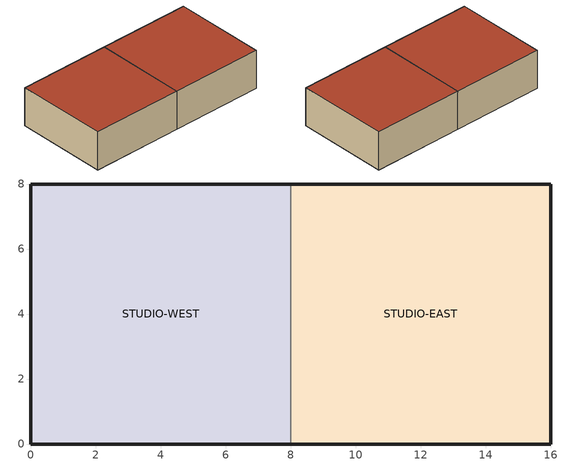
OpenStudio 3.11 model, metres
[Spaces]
STUDIO-WEST
 floor ground: 0,0 8,0 8,8 0,8 z0
 wall outside: 8,0 0,0 0,8 8,8 z0:3.4
 wall to STUDIO-EAST: 8,8 8,0 z0:3.4
 roof outside: 0,8 8,8 8,0 0,0 z3.4
STUDIO-EAST
 floor ground: 8,0 16,0 16,8 8,8 z0
 wall outside: 8,8 16,8 16,0 8,0 z0:3.4
 roof outside: 8,8 16,8 16,0 8,0 z3.4
[Building]
CLI Shared Studio
[BuildingStory]
01_STUDIO: Nominal Z Coordinate {m}=0
[ThermalZone] Use Ideal Air Loads=No
STUDIO-WEST Zone; STUDIO-EAST Zone
[Sizing:Zone] Zone Cooling Design Supply Air Temperature Input Method=SupplyAirTemperature; Zone Cooling Design Supply Air Temperature {C}=14; Zone Cooling Design Supply Air Temperature Difference {deltaC}=11.11; Zone Heating Design Supply Air Temperature Input Method=SupplyAirTemperature; Zone Heating Design Supply Air Temperature {C}=40; Zone Heating Design Supply Air Temperature Difference {deltaC}=11.11; Zone Cooling Design Supply Air Humidity Ratio {kg-H2O/kg-air}=0.0085; Zone Heating Design Supply Air Humidity Ratio {kg-H2O/kg-air}=0.008; Cooling Design Air Flow Method=DesignDay; Heating Design Air Flow Method=DesignDay; Account for Dedicated Outdoor Air System=No; Dedicated Outdoor Air System Control Strategy=NeutralSupplyAir; Dedicated Outdoor Air Low Setpoint Temperature for Design {C}=autosize; Dedicated Outdoor Air High Setpoint Temperature for Design {C}=autosize; Zone Load Sizing Method=Sensible Load Only No Latent Load; Zone Latent Cooling Design Supply Air Humidity Ratio Input Method=HumidityRatioDifference; Zone Cooling Design Supply Air Humidity Ratio Difference {kgWater/kgDryAir}=0.005; Zone Latent Heating Design Supply Air Humidity Ratio Input Method=HumidityRatioDifference; Zone Humidification Design Supply Air Humidity Ratio Difference {kgWater/kgDryAir}=0.005; Sizing Option=Coincident; Heating Coil Sizing Method=None; Maximum Heating Capacity To Cooling Load Sizing Ratio {W/W}=1
STUDIO-WEST Zone; STUDIO-EAST Zone
[Space] Building Story=01_STUDIO; Part of Total Floor Area=Yes
Name | Thermal Zone
STUDIO-WEST | STUDIO-WEST Zone
STUDIO-EAST | STUDIO-EAST Zone
